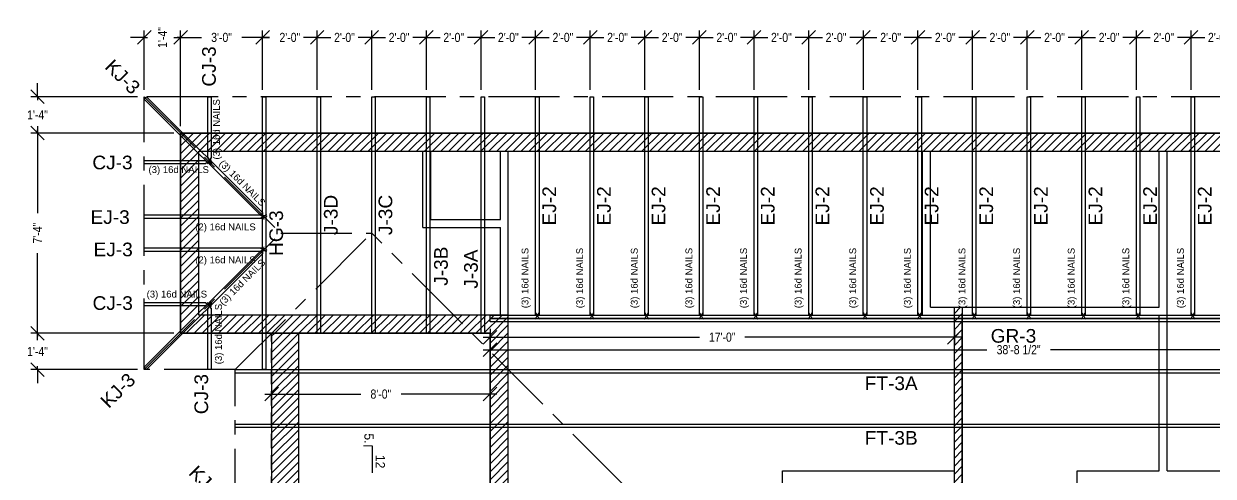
# Model space of a CAD drawing. Header units: inches. Extents: x -1174 to 3208, y -125 to 2788.
# Drawn here: x 583 to 1105, y 1185 to 1384 of the extents above; entities that cross this region are included whole.
import ezdxf
from ezdxf.enums import TextEntityAlignment as Align

# ---------------------------------------------------------------- set-up
doc = ezdxf.new("R2010")
doc.units = ezdxf.units.IN
doc.header["$LTSCALE"] = 25
doc.header["$MEASUREMENT"] = 0
doc.header["$PDMODE"] = 34
doc.header["$PDSIZE"] = 0.08
doc.linetypes.add('CENTER', pattern=[2, 1.25, -0.25, 0.25, -0.25])
doc.linetypes.add('HIDDEN', pattern=[0.375, 0.25, -0.125])
for name, color, linetype in [('1WEXTERIOR', 150, 'Continuous'), ('1WFIXTURES', 3, 'Continuous'), ('1WINTERIOR', 4, 'Continuous'), ('R_connectors', 150, 'Continuous'), ('R_connectors_text', 150, 'Continuous'), ('RDIM', 2, 'Continuous'), ('RMARK', 80, 'Continuous'), ('ROOF', 7, 'CENTER'), ('RTRUSS', 30, 'Continuous')]:
    doc.layers.add(name, color=color, linetype=linetype)
doc.styles.add('Dim', font='ARIALN.TTF')
doc.styles.add('Plane', font='arial.ttf')
doc.dimstyles.new('Clearspan', dxfattribs={"dimscale": 48, "dimtxt": 0.083333, "dimasz": 0.125, "dimexe": 0.0625, "dimexo": 0.0625, "dimgap": 0.09375, "dimtad": 0, "dimtoh": 1, "dimdec": 4, "dimzin": 3, "dimdsep": 46, "dimlunit": 4, "dimtxsty": 'Dim', "dimblk": 'OBLIQUE', "dimcen": 0.09375, "dimdle": 0.0625, "dimazin": 0, "dimtfac": 1, "dimtdec": 4, "dimtix": 1, "dimtmove": 2, "dimatfit": 3, "dimfxl": 1, "dimfrac": 2, "dimtolj": 1, "dimtzin": 3, "dimarcsym": 0})

# ---------------------------------------------------------------- blocks, each defined once
blk = doc.blocks.new('PitchIndicator')
at = {"color": 0, "const_width": 0.5}
for points in [[(0, 0), (0, 4)], [(0, 4), (12, 4)]]:
    blk.add_lwpolyline(points, dxfattribs=at)
at = {"color": 0}
blk.add_text('12', height=4, dxfattribs=at).set_placement((4, 5.5))
blk.add_attdef('PITCH', text='', height=4, dxfattribs=at).set_placement((-1, 0.5), align=Align.RIGHT)
blk = doc.blocks.new('hanger16dNAILS')
at = {"color": 0, "const_width": 0.5}
for points in [[(1.12, -0.75), (-1.91, 1)], [(1.12, 0.75), (-1.91, -1)]]:
    blk.add_lwpolyline(points, dxfattribs=at)
blk = doc.blocks.new('_OBLIQUE')
at = {"color": 0, "linetype": 'ByBlock'}
blk.add_line((-0.5, -0.5), (0.5, 0.5), dxfattribs=at)
blk = doc.blocks.new('*D186')
at = {"layer": 'Defpoints', "color": 0, "transparency": 16777216}
for p in [(787.68, 1253.1), (1252.18, 1253.1), (1252.18, 1240.84)]:
    blk.add_point(p, dxfattribs=at)
at = {"layer": 'RDIM', "color": 0, "lineweight": -2, "transparency": 16777216}
for p, q in [((787.68, 1250.1), (787.68, 1237.84)), ((1252.18, 1250.1), (1252.18, 1237.84)), ((784.68, 1240.84), (1005.96, 1240.84)), ((1255.18, 1240.84), (1033.89, 1240.84))]:
    blk.add_line(p, q, dxfattribs=at)
at = {"layer": 'RDIM', "color": 0, "lineweight": -2, "transparency": 16777216, "xscale": 6, "yscale": 6, "zscale": 6, "rotation": 180}
blk.add_blockref('_OBLIQUE', (787.68, 1240.84), dxfattribs=at)
at = {"layer": 'RDIM', "color": 0, "lineweight": -2, "transparency": 16777216, "xscale": 6, "yscale": 6, "zscale": 6}
blk.add_blockref('_OBLIQUE', (1252.18, 1240.84), dxfattribs=at)
at = {"layer": 'RDIM', "color": 0, "transparency": 16777216, "insert": (1019.93, 1240.84), "char_height": 4, "attachment_point": 5, "style": 'Dim'}
blk.add_mtext('\\A1;38\'-8 1/2"', dxfattribs=at)
blk = doc.blocks.new('*D187')
at = {"layer": 'Defpoints', "color": 0, "transparency": 16777216}
for p in [(787.68, 1253.1), (991.68, 1253.1), (991.68, 1246.36)]:
    blk.add_point(p, dxfattribs=at)
at = {"layer": 'RDIM', "color": 0, "lineweight": -2, "transparency": 16777216}
for p, q in [((787.68, 1250.1), (787.68, 1243.36)), ((991.68, 1250.1), (991.68, 1243.36)), ((784.68, 1246.36), (879.69, 1246.36)), ((994.68, 1246.36), (899.66, 1246.36))]:
    blk.add_line(p, q, dxfattribs=at)
at = {"layer": 'RDIM', "color": 0, "lineweight": -2, "transparency": 16777216, "xscale": 6, "yscale": 6, "zscale": 6, "rotation": 180}
blk.add_blockref('_OBLIQUE', (787.68, 1246.36), dxfattribs=at)
at = {"layer": 'RDIM', "color": 0, "lineweight": -2, "transparency": 16777216, "xscale": 6, "yscale": 6, "zscale": 6}
blk.add_blockref('_OBLIQUE', (991.68, 1246.36), dxfattribs=at)
at = {"layer": 'RDIM', "color": 0, "transparency": 16777216, "insert": (889.68, 1246.36), "char_height": 4, "attachment_point": 5, "style": 'Dim'}
blk.add_mtext('\\A1;17\'-0"', dxfattribs=at)
blk = doc.blocks.new('*D188')
at = {"layer": 'Defpoints', "color": 0, "transparency": 16777216}
for p in [(651.68, 1336.1, 120.25), (588.79, 1248.1), (651.68, 1248.1)]:
    blk.add_point(p, dxfattribs=at)
at = {"layer": 'RDIM', "color": 0, "lineweight": -2, "transparency": 16777216}
for p, q in [((588.79, 1339.1), (588.79, 1300.95)), ((648.68, 1336.1), (585.79, 1336.1)), ((588.79, 1245.1), (588.79, 1283.25)), ((648.68, 1248.1), (585.79, 1248.1))]:
    blk.add_line(p, q, dxfattribs=at)
at = {"layer": 'RDIM', "color": 0, "lineweight": -2, "transparency": 16777216, "xscale": 6, "yscale": 6, "zscale": 6}
for p, rotation in [((588.79, 1336.1), 90), ((588.79, 1248.1), 270)]:
    blk.add_blockref('_OBLIQUE', p, dxfattribs=dict(at, rotation=rotation))
at = {"layer": 'RDIM', "color": 0, "transparency": 16777216, "insert": (588.79, 1292.1), "char_height": 4, "attachment_point": 5, "rotation": 90, "style": 'Dim'}
blk.add_mtext('\\A1;7\'-4"', dxfattribs=at)
blk = doc.blocks.new('*D189')
at = {"layer": 'Defpoints', "color": 0, "transparency": 16777216}
for p in [(651.68, 1248.1), (588.79, 1232.1), (635.68, 1232.1)]:
    blk.add_point(p, dxfattribs=at)
at = {"layer": 'RDIM', "color": 0, "lineweight": -2, "transparency": 16777216}
for p, q in [((588.79, 1248.1), (588.79, 1254.1)), ((648.68, 1248.1), (585.79, 1248.1)), ((588.79, 1248.1), (588.79, 1246.61)), ((588.79, 1232.1), (588.79, 1233.59)), ((632.68, 1232.1), (585.79, 1232.1)), ((588.79, 1232.1), (588.79, 1226.1))]:
    blk.add_line(p, q, dxfattribs=at)
at = {"layer": 'RDIM', "color": 0, "lineweight": -2, "transparency": 16777216, "xscale": 6, "yscale": 6, "zscale": 6}
for p, rotation in [((588.79, 1248.1), 270), ((588.79, 1232.1), 90)]:
    blk.add_blockref('_OBLIQUE', p, dxfattribs=dict(at, rotation=rotation))
at = {"layer": 'RDIM', "color": 0, "transparency": 16777216, "insert": (588.79, 1240.1), "char_height": 4, "attachment_point": 5, "rotation": 0.001, "style": 'Dim'}
blk.add_mtext('\\A1;1\'-4"', dxfattribs=at)
blk = doc.blocks.new('*D190')
at = {"layer": 'Defpoints', "color": 0, "transparency": 16777216}
for p in [(588.79, 1352.1), (635.68, 1352.1), (651.68, 1336.1)]:
    blk.add_point(p, dxfattribs=at)
at = {"layer": 'RDIM', "color": 0, "lineweight": -2, "transparency": 16777216}
for p, q in [((588.79, 1352.1), (588.79, 1358.1)), ((632.68, 1352.1), (585.79, 1352.1)), ((588.79, 1352.1), (588.79, 1350.61)), ((648.68, 1336.1), (585.79, 1336.1)), ((588.79, 1336.1), (588.79, 1337.59)), ((588.79, 1336.1), (588.79, 1330.1))]:
    blk.add_line(p, q, dxfattribs=at)
at = {"layer": 'RDIM', "color": 0, "lineweight": -2, "transparency": 16777216, "xscale": 6, "yscale": 6, "zscale": 6}
for p, rotation in [((588.79, 1352.1), 270), ((588.79, 1336.1), 90)]:
    blk.add_blockref('_OBLIQUE', p, dxfattribs=dict(at, rotation=rotation))
at = {"layer": 'RDIM', "color": 0, "transparency": 16777216, "insert": (588.79, 1344.1), "char_height": 4, "attachment_point": 5, "rotation": 0.001, "style": 'Dim'}
blk.add_mtext('\\A1;1\'-4"', dxfattribs=at)
blk = doc.blocks.new('*D191')
at = {"layer": 'Defpoints', "color": 0, "transparency": 16777216}
for p in [(651.68, 1378.14), (635.68, 1352.1), (651.68, 1336.1)]:
    blk.add_point(p, dxfattribs=at)
at = {"layer": 'RDIM', "color": 0, "lineweight": -2, "transparency": 16777216}
for p, q in [((635.68, 1355.1), (635.68, 1381.14)), ((651.68, 1339.1), (651.68, 1381.14)), ((635.68, 1378.14), (629.68, 1378.14)), ((635.68, 1378.14), (637.17, 1378.14)), ((651.68, 1378.14), (650.18, 1378.14)), ((651.68, 1378.14), (657.68, 1378.14))]:
    blk.add_line(p, q, dxfattribs=at)
at = {"layer": 'RDIM', "color": 0, "lineweight": -2, "transparency": 16777216, "xscale": 6, "yscale": 6, "zscale": 6}
blk.add_blockref('_OBLIQUE', (635.68, 1378.14), dxfattribs=at)
at = {"layer": 'RDIM', "color": 0, "lineweight": -2, "transparency": 16777216, "xscale": 6, "yscale": 6, "zscale": 6, "rotation": 180}
blk.add_blockref('_OBLIQUE', (651.68, 1378.14), dxfattribs=at)
at = {"layer": 'RDIM', "color": 0, "transparency": 16777216, "insert": (643.68, 1378.14), "char_height": 4, "attachment_point": 5, "rotation": 90, "style": 'Dim'}
blk.add_mtext('\\A1;1\'-4"', dxfattribs=at)
blk = doc.blocks.new('*D192')
at = {"layer": 'Defpoints', "color": 0, "transparency": 16777216}
for p in [(687.68, 1378.14), (687.68, 1352.1), (651.68, 1336.1)]:
    blk.add_point(p, dxfattribs=at)
at = {"layer": 'RDIM', "color": 0, "lineweight": -2, "transparency": 16777216}
for p, q in [((651.68, 1339.1), (651.68, 1381.14)), ((687.68, 1355.1), (687.68, 1381.14)), ((648.68, 1378.14), (660.81, 1378.14)), ((690.68, 1378.14), (678.54, 1378.14))]:
    blk.add_line(p, q, dxfattribs=at)
at = {"layer": 'RDIM', "color": 0, "lineweight": -2, "transparency": 16777216, "xscale": 6, "yscale": 6, "zscale": 6, "rotation": 180}
blk.add_blockref('_OBLIQUE', (651.68, 1378.14), dxfattribs=at)
at = {"layer": 'RDIM', "color": 0, "lineweight": -2, "transparency": 16777216, "xscale": 6, "yscale": 6, "zscale": 6}
blk.add_blockref('_OBLIQUE', (687.68, 1378.14), dxfattribs=at)
at = {"layer": 'RDIM', "color": 0, "transparency": 16777216, "insert": (669.68, 1378.14), "char_height": 4, "attachment_point": 5, "style": 'Dim'}
blk.add_mtext('\\A1;3\'-0"', dxfattribs=at)
blk = doc.blocks.new('*D193')
at = {"layer": 'Defpoints', "color": 0, "transparency": 16777216}
for p in [(711.68, 1378.14), (687.68, 1352.1), (711.68, 1352.1)]:
    blk.add_point(p, dxfattribs=at)
at = {"layer": 'RDIM', "color": 0, "lineweight": -2, "transparency": 16777216}
for p, q in [((687.68, 1355.1), (687.68, 1381.14)), ((711.68, 1355.1), (711.68, 1381.14)), ((687.68, 1378.14), (681.68, 1378.14)), ((687.68, 1378.14), (690.78, 1378.14)), ((711.68, 1378.14), (708.57, 1378.14)), ((711.68, 1378.14), (717.68, 1378.14))]:
    blk.add_line(p, q, dxfattribs=at)
at = {"layer": 'RDIM', "color": 0, "lineweight": -2, "transparency": 16777216, "xscale": 6, "yscale": 6, "zscale": 6}
blk.add_blockref('_OBLIQUE', (687.68, 1378.14), dxfattribs=at)
at = {"layer": 'RDIM', "color": 0, "lineweight": -2, "transparency": 16777216, "xscale": 6, "yscale": 6, "zscale": 6, "rotation": 180}
blk.add_blockref('_OBLIQUE', (711.68, 1378.14), dxfattribs=at)
at = {"layer": 'RDIM', "color": 0, "transparency": 16777216, "insert": (699.68, 1378.14), "char_height": 4, "attachment_point": 5, "style": 'Dim'}
blk.add_mtext('\\A1;2\'-0"', dxfattribs=at)
blk = doc.blocks.new('*D194')
at = {"layer": 'Defpoints', "color": 0, "transparency": 16777216}
for p in [(735.68, 1378.14), (711.68, 1352.1), (735.68, 1352.1)]:
    blk.add_point(p, dxfattribs=at)
at = {"layer": 'RDIM', "color": 0, "lineweight": -2, "transparency": 16777216}
for p, q in [((711.68, 1355.1), (711.68, 1381.14)), ((735.68, 1355.1), (735.68, 1381.14)), ((711.68, 1378.14), (705.68, 1378.14)), ((711.68, 1378.14), (714.78, 1378.14)), ((735.68, 1378.14), (732.57, 1378.14)), ((735.68, 1378.14), (741.68, 1378.14))]:
    blk.add_line(p, q, dxfattribs=at)
at = {"layer": 'RDIM', "color": 0, "lineweight": -2, "transparency": 16777216, "xscale": 6, "yscale": 6, "zscale": 6}
blk.add_blockref('_OBLIQUE', (711.68, 1378.14), dxfattribs=at)
at = {"layer": 'RDIM', "color": 0, "lineweight": -2, "transparency": 16777216, "xscale": 6, "yscale": 6, "zscale": 6, "rotation": 180}
blk.add_blockref('_OBLIQUE', (735.68, 1378.14), dxfattribs=at)
at = {"layer": 'RDIM', "color": 0, "transparency": 16777216, "insert": (723.68, 1378.14), "char_height": 4, "attachment_point": 5, "style": 'Dim'}
blk.add_mtext('\\A1;2\'-0"', dxfattribs=at)
blk = doc.blocks.new('*D195')
at = {"layer": 'Defpoints', "color": 0, "transparency": 16777216}
for p in [(759.68, 1378.14), (735.68, 1352.1), (759.68, 1352.1)]:
    blk.add_point(p, dxfattribs=at)
at = {"layer": 'RDIM', "color": 0, "lineweight": -2, "transparency": 16777216}
for p, q in [((735.68, 1355.1), (735.68, 1381.14)), ((759.68, 1355.1), (759.68, 1381.14)), ((735.68, 1378.14), (729.68, 1378.14)), ((735.68, 1378.14), (738.78, 1378.14)), ((759.68, 1378.14), (756.57, 1378.14)), ((759.68, 1378.14), (765.68, 1378.14))]:
    blk.add_line(p, q, dxfattribs=at)
at = {"layer": 'RDIM', "color": 0, "lineweight": -2, "transparency": 16777216, "xscale": 6, "yscale": 6, "zscale": 6}
blk.add_blockref('_OBLIQUE', (735.68, 1378.14), dxfattribs=at)
at = {"layer": 'RDIM', "color": 0, "lineweight": -2, "transparency": 16777216, "xscale": 6, "yscale": 6, "zscale": 6, "rotation": 180}
blk.add_blockref('_OBLIQUE', (759.68, 1378.14), dxfattribs=at)
at = {"layer": 'RDIM', "color": 0, "transparency": 16777216, "insert": (747.68, 1378.14), "char_height": 4, "attachment_point": 5, "style": 'Dim'}
blk.add_mtext('\\A1;2\'-0"', dxfattribs=at)
blk = doc.blocks.new('*D196')
at = {"layer": 'Defpoints', "color": 0, "transparency": 16777216}
for p in [(783.68, 1378.14), (759.68, 1352.1), (783.68, 1352.1)]:
    blk.add_point(p, dxfattribs=at)
at = {"layer": 'RDIM', "color": 0, "lineweight": -2, "transparency": 16777216}
for p, q in [((759.68, 1355.1), (759.68, 1381.14)), ((783.68, 1355.1), (783.68, 1381.14)), ((759.68, 1378.14), (753.68, 1378.14)), ((759.68, 1378.14), (762.78, 1378.14)), ((783.68, 1378.14), (780.57, 1378.14)), ((783.68, 1378.14), (789.68, 1378.14))]:
    blk.add_line(p, q, dxfattribs=at)
at = {"layer": 'RDIM', "color": 0, "lineweight": -2, "transparency": 16777216, "xscale": 6, "yscale": 6, "zscale": 6}
blk.add_blockref('_OBLIQUE', (759.68, 1378.14), dxfattribs=at)
at = {"layer": 'RDIM', "color": 0, "lineweight": -2, "transparency": 16777216, "xscale": 6, "yscale": 6, "zscale": 6, "rotation": 180}
blk.add_blockref('_OBLIQUE', (783.68, 1378.14), dxfattribs=at)
at = {"layer": 'RDIM', "color": 0, "transparency": 16777216, "insert": (771.68, 1378.14), "char_height": 4, "attachment_point": 5, "style": 'Dim'}
blk.add_mtext('\\A1;2\'-0"', dxfattribs=at)
blk = doc.blocks.new('*D197')
at = {"layer": 'Defpoints', "color": 0, "transparency": 16777216}
for p in [(807.68, 1378.14), (783.68, 1352.1), (807.68, 1352.1)]:
    blk.add_point(p, dxfattribs=at)
at = {"layer": 'RDIM', "color": 0, "lineweight": -2, "transparency": 16777216}
for p, q in [((783.68, 1355.1), (783.68, 1381.14)), ((807.68, 1355.1), (807.68, 1381.14)), ((783.68, 1378.14), (777.68, 1378.14)), ((783.68, 1378.14), (786.78, 1378.14)), ((807.68, 1378.14), (804.57, 1378.14)), ((807.68, 1378.14), (813.68, 1378.14))]:
    blk.add_line(p, q, dxfattribs=at)
at = {"layer": 'RDIM', "color": 0, "lineweight": -2, "transparency": 16777216, "xscale": 6, "yscale": 6, "zscale": 6}
blk.add_blockref('_OBLIQUE', (783.68, 1378.14), dxfattribs=at)
at = {"layer": 'RDIM', "color": 0, "lineweight": -2, "transparency": 16777216, "xscale": 6, "yscale": 6, "zscale": 6, "rotation": 180}
blk.add_blockref('_OBLIQUE', (807.68, 1378.14), dxfattribs=at)
at = {"layer": 'RDIM', "color": 0, "transparency": 16777216, "insert": (795.68, 1378.14), "char_height": 4, "attachment_point": 5, "style": 'Dim'}
blk.add_mtext('\\A1;2\'-0"', dxfattribs=at)
blk = doc.blocks.new('*D198')
at = {"layer": 'Defpoints', "color": 0, "transparency": 16777216}
for p in [(831.68, 1378.14), (807.68, 1352.1), (831.68, 1352.1)]:
    blk.add_point(p, dxfattribs=at)
at = {"layer": 'RDIM', "color": 0, "lineweight": -2, "transparency": 16777216}
for p, q in [((807.68, 1355.1), (807.68, 1381.14)), ((831.68, 1355.1), (831.68, 1381.14)), ((807.68, 1378.14), (801.68, 1378.14)), ((807.68, 1378.14), (810.78, 1378.14)), ((831.68, 1378.14), (828.57, 1378.14)), ((831.68, 1378.14), (837.68, 1378.14))]:
    blk.add_line(p, q, dxfattribs=at)
at = {"layer": 'RDIM', "color": 0, "lineweight": -2, "transparency": 16777216, "xscale": 6, "yscale": 6, "zscale": 6}
blk.add_blockref('_OBLIQUE', (807.68, 1378.14), dxfattribs=at)
at = {"layer": 'RDIM', "color": 0, "lineweight": -2, "transparency": 16777216, "xscale": 6, "yscale": 6, "zscale": 6, "rotation": 180}
blk.add_blockref('_OBLIQUE', (831.68, 1378.14), dxfattribs=at)
at = {"layer": 'RDIM', "color": 0, "transparency": 16777216, "insert": (819.68, 1378.14), "char_height": 4, "attachment_point": 5, "style": 'Dim'}
blk.add_mtext('\\A1;2\'-0"', dxfattribs=at)
blk = doc.blocks.new('*D199')
at = {"layer": 'Defpoints', "color": 0, "transparency": 16777216}
for p in [(855.68, 1378.14), (831.68, 1352.1), (855.68, 1352.1)]:
    blk.add_point(p, dxfattribs=at)
at = {"layer": 'RDIM', "color": 0, "lineweight": -2, "transparency": 16777216}
for p, q in [((831.68, 1355.1), (831.68, 1381.14)), ((855.68, 1355.1), (855.68, 1381.14)), ((831.68, 1378.14), (825.68, 1378.14)), ((831.68, 1378.14), (834.78, 1378.14)), ((855.68, 1378.14), (852.57, 1378.14)), ((855.68, 1378.14), (861.68, 1378.14))]:
    blk.add_line(p, q, dxfattribs=at)
at = {"layer": 'RDIM', "color": 0, "lineweight": -2, "transparency": 16777216, "xscale": 6, "yscale": 6, "zscale": 6}
blk.add_blockref('_OBLIQUE', (831.68, 1378.14), dxfattribs=at)
at = {"layer": 'RDIM', "color": 0, "lineweight": -2, "transparency": 16777216, "xscale": 6, "yscale": 6, "zscale": 6, "rotation": 180}
blk.add_blockref('_OBLIQUE', (855.68, 1378.14), dxfattribs=at)
at = {"layer": 'RDIM', "color": 0, "transparency": 16777216, "insert": (843.68, 1378.14), "char_height": 4, "attachment_point": 5, "style": 'Dim'}
blk.add_mtext('\\A1;2\'-0"', dxfattribs=at)
blk = doc.blocks.new('*D200')
at = {"layer": 'Defpoints', "color": 0, "transparency": 16777216}
for p in [(879.68, 1378.14), (855.68, 1352.1), (879.68, 1352.1)]:
    blk.add_point(p, dxfattribs=at)
at = {"layer": 'RDIM', "color": 0, "lineweight": -2, "transparency": 16777216}
for p, q in [((855.68, 1355.1), (855.68, 1381.14)), ((879.68, 1355.1), (879.68, 1381.14)), ((855.68, 1378.14), (849.68, 1378.14)), ((855.68, 1378.14), (858.78, 1378.14)), ((879.68, 1378.14), (876.57, 1378.14)), ((879.68, 1378.14), (885.68, 1378.14))]:
    blk.add_line(p, q, dxfattribs=at)
at = {"layer": 'RDIM', "color": 0, "lineweight": -2, "transparency": 16777216, "xscale": 6, "yscale": 6, "zscale": 6}
blk.add_blockref('_OBLIQUE', (855.68, 1378.14), dxfattribs=at)
at = {"layer": 'RDIM', "color": 0, "lineweight": -2, "transparency": 16777216, "xscale": 6, "yscale": 6, "zscale": 6, "rotation": 180}
blk.add_blockref('_OBLIQUE', (879.68, 1378.14), dxfattribs=at)
at = {"layer": 'RDIM', "color": 0, "transparency": 16777216, "insert": (867.68, 1378.14), "char_height": 4, "attachment_point": 5, "style": 'Dim'}
blk.add_mtext('\\A1;2\'-0"', dxfattribs=at)
blk = doc.blocks.new('*D201')
at = {"layer": 'Defpoints', "color": 0, "transparency": 16777216}
for p in [(903.68, 1378.14), (879.68, 1352.1), (903.68, 1352.1)]:
    blk.add_point(p, dxfattribs=at)
at = {"layer": 'RDIM', "color": 0, "lineweight": -2, "transparency": 16777216}
for p, q in [((879.68, 1355.1), (879.68, 1381.14)), ((903.68, 1355.1), (903.68, 1381.14)), ((879.68, 1378.14), (873.68, 1378.14)), ((879.68, 1378.14), (882.78, 1378.14)), ((903.68, 1378.14), (900.57, 1378.14)), ((903.68, 1378.14), (909.68, 1378.14))]:
    blk.add_line(p, q, dxfattribs=at)
at = {"layer": 'RDIM', "color": 0, "lineweight": -2, "transparency": 16777216, "xscale": 6, "yscale": 6, "zscale": 6}
blk.add_blockref('_OBLIQUE', (879.68, 1378.14), dxfattribs=at)
at = {"layer": 'RDIM', "color": 0, "lineweight": -2, "transparency": 16777216, "xscale": 6, "yscale": 6, "zscale": 6, "rotation": 180}
blk.add_blockref('_OBLIQUE', (903.68, 1378.14), dxfattribs=at)
at = {"layer": 'RDIM', "color": 0, "transparency": 16777216, "insert": (891.68, 1378.14), "char_height": 4, "attachment_point": 5, "style": 'Dim'}
blk.add_mtext('\\A1;2\'-0"', dxfattribs=at)
blk = doc.blocks.new('*D202')
at = {"layer": 'Defpoints', "color": 0, "transparency": 16777216}
for p in [(927.68, 1378.14), (903.68, 1352.1), (927.68, 1352.1)]:
    blk.add_point(p, dxfattribs=at)
at = {"layer": 'RDIM', "color": 0, "lineweight": -2, "transparency": 16777216}
for p, q in [((903.68, 1355.1), (903.68, 1381.14)), ((927.68, 1355.1), (927.68, 1381.14)), ((903.68, 1378.14), (897.68, 1378.14)), ((903.68, 1378.14), (906.78, 1378.14)), ((927.68, 1378.14), (924.57, 1378.14)), ((927.68, 1378.14), (933.68, 1378.14))]:
    blk.add_line(p, q, dxfattribs=at)
at = {"layer": 'RDIM', "color": 0, "lineweight": -2, "transparency": 16777216, "xscale": 6, "yscale": 6, "zscale": 6}
blk.add_blockref('_OBLIQUE', (903.68, 1378.14), dxfattribs=at)
at = {"layer": 'RDIM', "color": 0, "lineweight": -2, "transparency": 16777216, "xscale": 6, "yscale": 6, "zscale": 6, "rotation": 180}
blk.add_blockref('_OBLIQUE', (927.68, 1378.14), dxfattribs=at)
at = {"layer": 'RDIM', "color": 0, "transparency": 16777216, "insert": (915.68, 1378.14), "char_height": 4, "attachment_point": 5, "style": 'Dim'}
blk.add_mtext('\\A1;2\'-0"', dxfattribs=at)
blk = doc.blocks.new('*D203')
at = {"layer": 'Defpoints', "color": 0, "transparency": 16777216}
for p in [(951.68, 1378.14), (927.68, 1352.1), (951.68, 1352.1)]:
    blk.add_point(p, dxfattribs=at)
at = {"layer": 'RDIM', "color": 0, "lineweight": -2, "transparency": 16777216}
for p, q in [((927.68, 1355.1), (927.68, 1381.14)), ((951.68, 1355.1), (951.68, 1381.14)), ((927.68, 1378.14), (921.68, 1378.14)), ((927.68, 1378.14), (930.78, 1378.14)), ((951.68, 1378.14), (948.57, 1378.14)), ((951.68, 1378.14), (957.68, 1378.14))]:
    blk.add_line(p, q, dxfattribs=at)
at = {"layer": 'RDIM', "color": 0, "lineweight": -2, "transparency": 16777216, "xscale": 6, "yscale": 6, "zscale": 6}
blk.add_blockref('_OBLIQUE', (927.68, 1378.14), dxfattribs=at)
at = {"layer": 'RDIM', "color": 0, "lineweight": -2, "transparency": 16777216, "xscale": 6, "yscale": 6, "zscale": 6, "rotation": 180}
blk.add_blockref('_OBLIQUE', (951.68, 1378.14), dxfattribs=at)
at = {"layer": 'RDIM', "color": 0, "transparency": 16777216, "insert": (939.68, 1378.14), "char_height": 4, "attachment_point": 5, "style": 'Dim'}
blk.add_mtext('\\A1;2\'-0"', dxfattribs=at)
blk = doc.blocks.new('*D204')
at = {"layer": 'Defpoints', "color": 0, "transparency": 16777216}
for p in [(975.68, 1378.14), (951.68, 1352.1), (975.68, 1352.1)]:
    blk.add_point(p, dxfattribs=at)
at = {"layer": 'RDIM', "color": 0, "lineweight": -2, "transparency": 16777216}
for p, q in [((951.68, 1355.1), (951.68, 1381.14)), ((975.68, 1355.1), (975.68, 1381.14)), ((951.68, 1378.14), (945.68, 1378.14)), ((951.68, 1378.14), (954.78, 1378.14)), ((975.68, 1378.14), (972.57, 1378.14)), ((975.68, 1378.14), (981.68, 1378.14))]:
    blk.add_line(p, q, dxfattribs=at)
at = {"layer": 'RDIM', "color": 0, "lineweight": -2, "transparency": 16777216, "xscale": 6, "yscale": 6, "zscale": 6}
blk.add_blockref('_OBLIQUE', (951.68, 1378.14), dxfattribs=at)
at = {"layer": 'RDIM', "color": 0, "lineweight": -2, "transparency": 16777216, "xscale": 6, "yscale": 6, "zscale": 6, "rotation": 180}
blk.add_blockref('_OBLIQUE', (975.68, 1378.14), dxfattribs=at)
at = {"layer": 'RDIM', "color": 0, "transparency": 16777216, "insert": (963.68, 1378.14), "char_height": 4, "attachment_point": 5, "style": 'Dim'}
blk.add_mtext('\\A1;2\'-0"', dxfattribs=at)
blk = doc.blocks.new('*D205')
at = {"layer": 'Defpoints', "color": 0, "transparency": 16777216}
for p in [(999.68, 1378.14), (975.68, 1352.1), (999.68, 1352.1)]:
    blk.add_point(p, dxfattribs=at)
at = {"layer": 'RDIM', "color": 0, "lineweight": -2, "transparency": 16777216}
for p, q in [((975.68, 1355.1), (975.68, 1381.14)), ((999.68, 1355.1), (999.68, 1381.14)), ((975.68, 1378.14), (969.68, 1378.14)), ((975.68, 1378.14), (978.78, 1378.14)), ((999.68, 1378.14), (996.57, 1378.14)), ((999.68, 1378.14), (1005.68, 1378.14))]:
    blk.add_line(p, q, dxfattribs=at)
at = {"layer": 'RDIM', "color": 0, "lineweight": -2, "transparency": 16777216, "xscale": 6, "yscale": 6, "zscale": 6}
blk.add_blockref('_OBLIQUE', (975.68, 1378.14), dxfattribs=at)
at = {"layer": 'RDIM', "color": 0, "lineweight": -2, "transparency": 16777216, "xscale": 6, "yscale": 6, "zscale": 6, "rotation": 180}
blk.add_blockref('_OBLIQUE', (999.68, 1378.14), dxfattribs=at)
at = {"layer": 'RDIM', "color": 0, "transparency": 16777216, "insert": (987.68, 1378.14), "char_height": 4, "attachment_point": 5, "style": 'Dim'}
blk.add_mtext('\\A1;2\'-0"', dxfattribs=at)
blk = doc.blocks.new('*D206')
at = {"layer": 'Defpoints', "color": 0, "transparency": 16777216}
for p in [(1023.68, 1378.14), (999.68, 1352.1), (1023.68, 1352.1)]:
    blk.add_point(p, dxfattribs=at)
at = {"layer": 'RDIM', "color": 0, "lineweight": -2, "transparency": 16777216}
for p, q in [((999.68, 1355.1), (999.68, 1381.14)), ((1023.68, 1355.1), (1023.68, 1381.14)), ((999.68, 1378.14), (993.68, 1378.14)), ((999.68, 1378.14), (1002.78, 1378.14)), ((1023.68, 1378.14), (1020.57, 1378.14)), ((1023.68, 1378.14), (1029.68, 1378.14))]:
    blk.add_line(p, q, dxfattribs=at)
at = {"layer": 'RDIM', "color": 0, "lineweight": -2, "transparency": 16777216, "xscale": 6, "yscale": 6, "zscale": 6}
blk.add_blockref('_OBLIQUE', (999.68, 1378.14), dxfattribs=at)
at = {"layer": 'RDIM', "color": 0, "lineweight": -2, "transparency": 16777216, "xscale": 6, "yscale": 6, "zscale": 6, "rotation": 180}
blk.add_blockref('_OBLIQUE', (1023.68, 1378.14), dxfattribs=at)
at = {"layer": 'RDIM', "color": 0, "transparency": 16777216, "insert": (1011.68, 1378.14), "char_height": 4, "attachment_point": 5, "style": 'Dim'}
blk.add_mtext('\\A1;2\'-0"', dxfattribs=at)
blk = doc.blocks.new('*D207')
at = {"layer": 'Defpoints', "color": 0, "transparency": 16777216}
for p in [(1047.68, 1378.14), (1023.68, 1352.1), (1047.68, 1352.1)]:
    blk.add_point(p, dxfattribs=at)
at = {"layer": 'RDIM', "color": 0, "lineweight": -2, "transparency": 16777216}
for p, q in [((1023.68, 1355.1), (1023.68, 1381.14)), ((1047.68, 1355.1), (1047.68, 1381.14)), ((1023.68, 1378.14), (1017.68, 1378.14)), ((1023.68, 1378.14), (1026.78, 1378.14)), ((1047.68, 1378.14), (1044.57, 1378.14)), ((1047.68, 1378.14), (1053.68, 1378.14))]:
    blk.add_line(p, q, dxfattribs=at)
at = {"layer": 'RDIM', "color": 0, "lineweight": -2, "transparency": 16777216, "xscale": 6, "yscale": 6, "zscale": 6}
blk.add_blockref('_OBLIQUE', (1023.68, 1378.14), dxfattribs=at)
at = {"layer": 'RDIM', "color": 0, "lineweight": -2, "transparency": 16777216, "xscale": 6, "yscale": 6, "zscale": 6, "rotation": 180}
blk.add_blockref('_OBLIQUE', (1047.68, 1378.14), dxfattribs=at)
at = {"layer": 'RDIM', "color": 0, "transparency": 16777216, "insert": (1035.68, 1378.14), "char_height": 4, "attachment_point": 5, "style": 'Dim'}
blk.add_mtext('\\A1;2\'-0"', dxfattribs=at)
blk = doc.blocks.new('*D208')
at = {"layer": 'Defpoints', "color": 0, "transparency": 16777216}
for p in [(1071.68, 1378.14), (1047.68, 1352.1), (1071.68, 1352.1)]:
    blk.add_point(p, dxfattribs=at)
at = {"layer": 'RDIM', "color": 0, "lineweight": -2, "transparency": 16777216}
for p, q in [((1047.68, 1355.1), (1047.68, 1381.14)), ((1071.68, 1355.1), (1071.68, 1381.14)), ((1047.68, 1378.14), (1041.68, 1378.14)), ((1047.68, 1378.14), (1050.78, 1378.14)), ((1071.68, 1378.14), (1068.57, 1378.14)), ((1071.68, 1378.14), (1077.68, 1378.14))]:
    blk.add_line(p, q, dxfattribs=at)
at = {"layer": 'RDIM', "color": 0, "lineweight": -2, "transparency": 16777216, "xscale": 6, "yscale": 6, "zscale": 6}
blk.add_blockref('_OBLIQUE', (1047.68, 1378.14), dxfattribs=at)
at = {"layer": 'RDIM', "color": 0, "lineweight": -2, "transparency": 16777216, "xscale": 6, "yscale": 6, "zscale": 6, "rotation": 180}
blk.add_blockref('_OBLIQUE', (1071.68, 1378.14), dxfattribs=at)
at = {"layer": 'RDIM', "color": 0, "transparency": 16777216, "insert": (1059.68, 1378.14), "char_height": 4, "attachment_point": 5, "style": 'Dim'}
blk.add_mtext('\\A1;2\'-0"', dxfattribs=at)
blk = doc.blocks.new('*D209')
at = {"layer": 'Defpoints', "color": 0, "transparency": 16777216}
for p in [(1095.68, 1378.14), (1071.68, 1352.1), (1095.68, 1352.1)]:
    blk.add_point(p, dxfattribs=at)
at = {"layer": 'RDIM', "color": 0, "lineweight": -2, "transparency": 16777216}
for p, q in [((1071.68, 1355.1), (1071.68, 1381.14)), ((1095.68, 1355.1), (1095.68, 1381.14)), ((1071.68, 1378.14), (1065.68, 1378.14)), ((1071.68, 1378.14), (1074.78, 1378.14)), ((1095.68, 1378.14), (1092.57, 1378.14)), ((1095.68, 1378.14), (1101.68, 1378.14))]:
    blk.add_line(p, q, dxfattribs=at)
at = {"layer": 'RDIM', "color": 0, "lineweight": -2, "transparency": 16777216, "xscale": 6, "yscale": 6, "zscale": 6}
blk.add_blockref('_OBLIQUE', (1071.68, 1378.14), dxfattribs=at)
at = {"layer": 'RDIM', "color": 0, "lineweight": -2, "transparency": 16777216, "xscale": 6, "yscale": 6, "zscale": 6, "rotation": 180}
blk.add_blockref('_OBLIQUE', (1095.68, 1378.14), dxfattribs=at)
at = {"layer": 'RDIM', "color": 0, "transparency": 16777216, "insert": (1083.68, 1378.14), "char_height": 4, "attachment_point": 5, "style": 'Dim'}
blk.add_mtext('\\A1;2\'-0"', dxfattribs=at)
blk = doc.blocks.new('*D210')
at = {"layer": 'Defpoints', "color": 0, "transparency": 16777216}
for p in [(1119.68, 1378.14), (1095.68, 1352.1), (1119.68, 1352.1)]:
    blk.add_point(p, dxfattribs=at)
at = {"layer": 'RDIM', "color": 0, "lineweight": -2, "transparency": 16777216}
for p, q in [((1095.68, 1355.1), (1095.68, 1381.14)), ((1119.68, 1355.1), (1119.68, 1381.14)), ((1095.68, 1378.14), (1089.68, 1378.14)), ((1095.68, 1378.14), (1098.78, 1378.14)), ((1119.68, 1378.14), (1116.57, 1378.14)), ((1119.68, 1378.14), (1125.68, 1378.14))]:
    blk.add_line(p, q, dxfattribs=at)
at = {"layer": 'RDIM', "color": 0, "lineweight": -2, "transparency": 16777216, "xscale": 6, "yscale": 6, "zscale": 6}
blk.add_blockref('_OBLIQUE', (1095.68, 1378.14), dxfattribs=at)
at = {"layer": 'RDIM', "color": 0, "lineweight": -2, "transparency": 16777216, "xscale": 6, "yscale": 6, "zscale": 6, "rotation": 180}
blk.add_blockref('_OBLIQUE', (1119.68, 1378.14), dxfattribs=at)
at = {"layer": 'RDIM', "color": 0, "transparency": 16777216, "insert": (1107.68, 1378.14), "char_height": 4, "attachment_point": 5, "style": 'Dim'}
blk.add_mtext('\\A1;2\'-0"', dxfattribs=at)
blk = doc.blocks.new('*D245')
at = {"layer": 'Defpoints', "color": 0, "transparency": 16777216}
for p in [(691.68, 1230.6), (787.68, 1230.6), (787.68, 1221.33)]:
    blk.add_point(p, dxfattribs=at)
at = {"layer": 'RDIM', "color": 0, "lineweight": -2, "transparency": 16777216}
for p, q in [((691.68, 1227.6), (691.68, 1218.33)), ((787.68, 1227.6), (787.68, 1218.33)), ((688.68, 1221.33), (730.81, 1221.33)), ((790.68, 1221.33), (748.54, 1221.33))]:
    blk.add_line(p, q, dxfattribs=at)
at = {"layer": 'RDIM', "color": 0, "lineweight": -2, "transparency": 16777216, "xscale": 6, "yscale": 6, "zscale": 6, "rotation": 180}
blk.add_blockref('_OBLIQUE', (691.68, 1221.33), dxfattribs=at)
at = {"layer": 'RDIM', "color": 0, "lineweight": -2, "transparency": 16777216, "xscale": 6, "yscale": 6, "zscale": 6}
blk.add_blockref('_OBLIQUE', (787.68, 1221.33), dxfattribs=at)
at = {"layer": 'RDIM', "color": 0, "transparency": 16777216, "insert": (739.68, 1221.33), "char_height": 4, "attachment_point": 5, "style": 'Dim'}
blk.add_mtext('\\A1;8\'-0"', dxfattribs=at)

msp = doc.modelspace()

# ---------------------------------------------------------------- hatches: boundary and pattern name
at = {"layer": '1WFIXTURES'}
h = msp.add_hatch(dxfattribs=at)
h.set_pattern_fill('ANSI31', color=256, scale=20)
h.paths.add_polyline_path([(1527.67545, 1064.10261), (1915.67545, 1064.10261), (1915.67545, 1336.10261), (651.67545, 1336.10261), (651.67545, 1248.10261), (787.67545, 1248.10261), (787.67545, 1160.10261), (795.67545, 1160.10261), (795.67545, 1256.10261), (659.67545, 1256.10261), (659.67545, 1328.10261), (1907.67545, 1328.10261), (1907.67545, 1072.10261), (1527.67545, 1072.10261)])
h = msp.add_hatch(dxfattribs=at)
h.set_pattern_fill('ANSI31', color=256, scale=20)
h.paths.add_polyline_path([(991.67545, 1156.60261), (991.67545, 1259.60261), (995.17545, 1259.60261), (995.17545, 1156.60261)])
h = msp.add_hatch(dxfattribs=at)
h.set_pattern_fill('ANSI31', color=256, scale=20)
h.paths.add_polyline_path([(691.67545, 1160.10261), (703.63038, 1160.10261), (703.63038, 1248.10261), (691.67545, 1248.10261)])

# ---------------------------------------------------------------- linework, layer by layer
at = {"layer": '1WEXTERIOR'}
for p, q in [((651.67545, 1248.10261), (651.67545, 1336.10261)), ((651.67545, 1336.10261), (1915.67545, 1336.10261)), ((659.67545, 1256.10261), (659.67545, 1328.10261)), ((659.67545, 1328.10261), (758.17545, 1328.10261)), ((761.67545, 1328.10261), (792.17545, 1328.10261)), ((795.67545, 1328.10261), (977.67545, 1328.10261)), ((981.17545, 1328.10261), (1081.67545, 1328.10261)), ((1085.17545, 1328.10261), (1258.67545, 1328.10261)), ((792.17545, 1256.10261), (659.67545, 1256.10261)), ((795.67545, 1160.10261), (795.67545, 1256.10261)), ((787.67545, 1248.10261), (651.67545, 1248.10261)), ((787.67545, 988.10261), (787.67545, 1248.10261))]:
    msp.add_line(p, q, dxfattribs=at)
at = {"layer": '1WEXTERIOR', "linetype": 'HIDDEN'}
for p, q in [((691.67545, 1160.10261), (691.67545, 1248.10261)), ((703.67545, 1160.10261), (703.67545, 1248.10261))]:
    msp.add_line(p, q, dxfattribs=at)
at = {"layer": '1WFIXTURES'}
for points in [[(1527.67545, 1064.10261), (1915.67545, 1064.10261), (1915.67545, 1336.10261), (651.67545, 1336.10261), (651.67545, 1248.10261), (787.67545, 1248.10261), (787.67545, 1160.10261), (795.67545, 1160.10261), (795.67545, 1256.10261), (659.67545, 1256.10261), (659.67545, 1328.10261), (1907.67545, 1328.10261), (1907.67545, 1072.10261), (1527.67545, 1072.10261)], [(991.67545, 1156.60261), (991.67545, 1259.60261), (995.17545, 1259.60261), (995.17545, 1156.60261)], [(691.67545, 1160.10261), (703.63038, 1160.10261), (703.63038, 1248.10261), (691.67545, 1248.10261)]]:
    msp.add_lwpolyline(points, close=True, dxfattribs=at)
at = {"layer": '1WINTERIOR'}
for p, q in [((758.17545, 1294.60261), (758.17545, 1328.10261)), ((761.67545, 1298.10261), (761.67545, 1328.10261)), ((792.17545, 1298.10261), (792.17545, 1328.10261)), ((795.67545, 1256.10261), (795.67545, 1328.10261)), ((977.67545, 1256.10261), (977.67545, 1328.10261)), ((981.17545, 1259.60261), (981.17545, 1328.10261)), ((1081.67545, 1259.60261), (1081.67545, 1328.10261)), ((1085.17545, 1187.60261), (1085.17545, 1328.10261)), ((761.67545, 1298.10261), (792.17545, 1298.10261)), ((758.17545, 1294.60261), (792.17545, 1294.60261)), ((792.17545, 1256.10261), (792.17545, 1294.60261)), ((977.67545, 1256.10261), (991.67545, 1256.10261)), ((981.17545, 1259.60261), (1081.67545, 1259.60261)), ((991.67545, 1187.60261), (991.67545, 1256.10261)), ((995.17545, 1160.10261), (995.17545, 1256.10261)), ((995.17545, 1256.10261), (1081.67545, 1256.10261)), ((1081.67545, 1187.60261), (1081.67545, 1256.10261)), ((916.17545, 1160.10261), (916.17545, 1187.60261)), ((916.17545, 1187.60261), (991.67545, 1187.60261)), ((1045.67545, 1160.10261), (1045.67545, 1187.60261)), ((1045.67545, 1187.60261), (1081.67545, 1187.60261)), ((1085.17545, 1187.60261), (1258.67545, 1187.60261))]:
    msp.add_line(p, q, dxfattribs=at)
at = {"layer": 'ROOF'}
for p, q in [((635.67545, 1232.10261), (635.67545, 1352.10261)), ((635.67545, 1352.10261), (695.67545, 1292.10261)), ((1268.17545, 1352.10261), (635.67545, 1352.10261)), ((635.67545, 1232.10261), (695.67545, 1292.10261)), ((675.67545, 1232.10261), (735.67545, 1292.10261)), ((695.67545, 1292.10261), (735.67545, 1292.10261)), ((1093.67545, 934.10261), (735.67545, 1292.10261)), ((675.67545, 1232.10261), (635.67545, 1232.10261)), ((675.67545, 516.10261), (675.67545, 1232.10261))]:
    msp.add_line(p, q, dxfattribs=at)
at = {"layer": 'RTRUSS'}
for points in [[(636.73611, 1352.10261), (687.67545, 1301.16327), (687.67545, 1300.10261), (686.61479, 1300.10261), (635.67545, 1351.04195)], [(665.17545, 1352.10261), (665.17545, 1325.16327), (664.42545, 1324.41327), (663.67545, 1325.16327), (663.67545, 1352.10261)], [(687.67545, 1232.10261), (687.67545, 1352.10261), (689.17545, 1352.10261), (689.17545, 1232.10261)], [(711.67545, 1248.10261), (711.67545, 1352.10261), (713.17545, 1352.10261), (713.17545, 1248.10261)], [(735.67545, 1248.10261), (735.67545, 1352.10261), (737.17545, 1352.10261), (737.17545, 1248.10261)], [(759.67545, 1248.10261), (759.67545, 1352.10261), (761.17545, 1352.10261), (761.17545, 1248.10261)], [(783.67545, 1248.10261), (783.67545, 1352.10261), (785.17545, 1352.10261), (785.17545, 1248.10261)], [(807.67545, 1256.10261), (807.67545, 1352.10261), (809.17545, 1352.10261), (809.17545, 1256.10261)], [(831.67545, 1256.10261), (831.67545, 1352.10261), (833.17545, 1352.10261), (833.17545, 1256.10261)], [(855.67545, 1256.10261), (855.67545, 1352.10261), (857.17545, 1352.10261), (857.17545, 1256.10261)], [(879.67545, 1256.10261), (879.67545, 1352.10261), (881.17545, 1352.10261), (881.17545, 1256.10261)], [(903.67545, 1256.10261), (903.67545, 1352.10261), (905.17545, 1352.10261), (905.17545, 1256.10261)], [(927.67545, 1256.10261), (927.67545, 1352.10261), (929.17545, 1352.10261), (929.17545, 1256.10261)], [(951.67545, 1256.10261), (951.67545, 1352.10261), (953.17545, 1352.10261), (953.17545, 1256.10261)], [(975.67545, 1256.10261), (975.67545, 1352.10261), (977.17545, 1352.10261), (977.17545, 1256.10261)], [(999.67545, 1256.10261), (999.67545, 1352.10261), (1001.17545, 1352.10261), (1001.17545, 1256.10261)], [(1023.67545, 1256.10261), (1023.67545, 1352.10261), (1025.17545, 1352.10261), (1025.17545, 1256.10261)], [(1047.67545, 1256.10261), (1047.67545, 1352.10261), (1049.17545, 1352.10261), (1049.17545, 1256.10261)], [(1071.67545, 1256.10261), (1071.67545, 1352.10261), (1073.17545, 1352.10261), (1073.17545, 1256.10261)], [(1095.67545, 1256.10261), (1095.67545, 1352.10261), (1097.17545, 1352.10261), (1097.17545, 1256.10261)], [(635.67545, 1324.10261), (662.61479, 1324.10261), (663.36479, 1323.35261), (662.61479, 1322.60261), (635.67545, 1322.60261)], [(635.67545, 1300.10261), (687.67545, 1300.10261), (687.67545, 1298.60261), (635.67545, 1298.60261)], [(635.67545, 1285.60261), (687.67545, 1285.60261), (687.67545, 1284.10261), (635.67545, 1284.10261)], [(635.67545, 1233.16327), (686.61479, 1284.10261), (687.67545, 1284.10261), (687.67545, 1283.04195), (636.73611, 1232.10261)], [(635.67545, 1261.60261), (662.61479, 1261.60261), (663.36479, 1260.85261), (662.61479, 1260.10261), (635.67545, 1260.10261)], [(663.67545, 1232.10261), (663.67545, 1259.04195), (664.42545, 1259.79195), (665.17545, 1259.04195), (665.17545, 1232.10261)], [(787.67545, 1256.10261), (1252.17545, 1256.10261), (1252.17545, 1253.10261), (787.67545, 1253.10261)], [(787.67545, 1256.10261), (1252.17545, 1256.10261), (1252.17545, 1254.60261), (787.67545, 1254.60261)], [(787.67545, 1254.60261), (1252.17545, 1254.60261), (1252.17545, 1253.10261), (787.67545, 1253.10261)], [(675.67545, 1232.10261), (1252.17545, 1232.10261), (1252.17545, 1230.60261), (675.67545, 1230.60261)], [(675.67545, 1208.10261), (1252.17545, 1208.10261), (1252.17545, 1206.60261), (675.67545, 1206.60261)]]:
    msp.add_lwpolyline(points, close=True, dxfattribs=at)

# ---------------------------------------------------------------- block references
at = {"layer": 'R_connectors', "color": 150}
for p, rotation in [((663.36479, 1323.35261), 180), ((664.42545, 1324.41327), 90.00000000000072), ((687.67545, 1299.35261), 180), ((687.67545, 1284.85261), 180), ((663.36479, 1260.85261), 179.9999999999995), ((664.42545, 1259.79195), 269.9999999999995), ((808.42545, 1256.10261), 90), ((832.42545, 1256.10261), 90), ((856.42545, 1256.10261), 90), ((880.42545, 1256.10261), 90), ((904.42545, 1256.10261), 90), ((928.42545, 1256.10261), 90), ((952.42545, 1256.10261), 90), ((976.42545, 1256.10261), 90), ((1000.42545, 1256.10261), 90), ((1024.42545, 1256.10261), 90), ((1048.42545, 1256.10261), 90), ((1072.42545, 1256.10261), 90), ((1096.42545, 1256.10261), 90)]:
    msp.add_blockref('hanger16dNAILS', p, dxfattribs=dict(at, rotation=rotation))
at = {"layer": 'R_connectors', "color": 1}
for p, rotation in [((687.67545, 1300.10261), 135), ((687.67545, 1284.10261), 224.9999999999998)]:
    msp.add_blockref('hanger16dNAILS', p, dxfattribs=dict(at, rotation=rotation))
at = {"layer": 'RDIM', "rotation": 270}
msp.add_blockref('PitchIndicator', (731.95005, 1198.62258), dxfattribs=at).add_auto_attribs({'PITCH': '5.'})

# ---------------------------------------------------------------- texts
at = {"layer": 'R_connectors_text', "color": 150, "style": 'Plane'}
for p in [(669.81227, 1324.47881), (805.42545, 1259.10261), (829.42545, 1259.10261), (853.42545, 1259.10261), (877.42545, 1259.10261), (901.42545, 1259.10261), (925.42545, 1259.10261), (949.42545, 1259.10261), (973.42545, 1259.10261), (997.42545, 1259.10261), (1021.42545, 1259.10261), (1045.42545, 1259.10261), (1069.42545, 1259.10261), (1093.42545, 1259.10261)]:
    msp.add_text('(3) 16d NAILS', height=3, rotation=90, dxfattribs=at).set_placement(p, align=Align.BOTTOM_LEFT)
at = {"layer": 'R_connectors_text', "color": 1, "style": 'Plane'}
for rotation, p in [(315, (668.35914, 1322.50254)), (45, (670.4148, 1260.10079))]:
    msp.add_text('(3) 16d NAILS', height=3, rotation=rotation, dxfattribs=at).set_placement(p)
at = {"layer": 'R_connectors_text', "color": 150, "style": 'Plane'}
for s, p in [('(3) 16d NAILS', (664.1227, 1321.55)), ('(2) 16d NAILS', (684.67545, 1296.35261)), ('(2) 16d NAILS', (684.67545, 1281.85261))]:
    msp.add_text(s, height=3, dxfattribs=at).set_placement(p, align=Align.TOP_RIGHT)
for rotation, p in [(360, (663.30392, 1266.8063)), (90, (666.82155, 1261.01461))]:
    msp.add_text('(3) 16d NAILS', height=3, rotation=rotation, dxfattribs=at).set_placement(p, align=Align.TOP_RIGHT)
at = {"layer": 'RMARK', "color": 2, "style": 'Plane'}
for s, rotation, p in [('CJ-3', 90, (664.13118, 1365.38794)), ('KJ-3', 315, (626.24175, 1360.87226)), ('EJ-2', 90, (813.67545, 1304.10261)), ('EJ-2', 90, (837.67545, 1304.10261)), ('EJ-2', 90, (861.67545, 1304.10261)), ('EJ-2', 90, (885.67545, 1304.10261)), ('EJ-2', 90, (909.67545, 1304.10261)), ('EJ-2', 90, (933.67545, 1304.10261)), ('EJ-2', 90, (957.67545, 1304.10261)), ('EJ-2', 90, (981.67545, 1304.10261)), ('EJ-2', 90, (1005.67545, 1304.10261)), ('EJ-2', 90, (1029.67545, 1304.10261)), ('EJ-2', 90, (1053.67545, 1304.10261)), ('EJ-2', 90, (1077.67545, 1304.10261)), ('EJ-2', 90, (1101.67545, 1304.10261)), ('J-3D', 90, (717.67545, 1300.10261)), ('J-3C', 90, (741.67545, 1300.10261)), ('HG-3', 90, (693.67545, 1292.10261)), ('J-3B', 90, (766.06876, 1277.57757)), ('J-3A', 90, (779.25902, 1276.31012)), ('KJ-3', 45, (624.10999, 1222.981)), ('CJ-3', 90, (660.75798, 1221.32909)), ('KJ-5', 315, (663.0434, 1182.32349))]:
    msp.add_text(s, height=6, rotation=rotation, dxfattribs=at).set_placement(p, align=Align.MIDDLE_CENTER)
for s, p in [('CJ-3', (621.7409, 1323.17887)), ('EJ-3', (620.70413, 1299.16215)), ('EJ-3', (622.04667, 1284.93996)), ('CJ-3', (621.8332, 1261.37298)), ('GR-3', (1017.65047, 1246.95317)), ('FT-3A', (963.92545, 1226.10261)), ('FT-3B', (963.92545, 1202.10261))]:
    msp.add_text(s, height=6, dxfattribs=at).set_placement(p, align=Align.MIDDLE_CENTER)

# ---------------------------------------------------------------- dimensions: what is measured, and where the dimension line sits
at = {"layer": 'RDIM'}
dim = msp.add_linear_dim(base=(651.67545, 1378.1371), p1=(635.67545, 1352.10261), p2=(651.67545, 1336.10261), dimstyle='Clearspan', dxfattribs=at)
dim.commit()
dim.dimension.update_dxf_attribs({"geometry": '*D191', "text_midpoint": (643.67545, 1378.1371), "text_rotation": 90})
for base, p1, p2, picture, middle in [((687.67545, 1378.1371), (651.67545, 1336.10261), (687.67545, 1352.10261), '*D192', (669.67545, 1378.1371)), ((711.67545, 1378.1371), (687.67545, 1352.10261), (711.67545, 1352.10261), '*D193', (699.67545, 1378.1371)), ((735.67545, 1378.1371), (711.67545, 1352.10261), (735.67545, 1352.10261), '*D194', (723.67545, 1378.1371)), ((759.67545, 1378.1371), (735.67545, 1352.10261), (759.67545, 1352.10261), '*D195', (747.67545, 1378.1371)), ((783.67545, 1378.1371), (759.67545, 1352.10261), (783.67545, 1352.10261), '*D196', (771.67545, 1378.1371)), ((807.67545, 1378.1371), (783.67545, 1352.10261), (807.67545, 1352.10261), '*D197', (795.67545, 1378.1371)), ((831.67545, 1378.1371), (807.67545, 1352.10261), (831.67545, 1352.10261), '*D198', (819.67545, 1378.1371)), ((855.67545, 1378.1371), (831.67545, 1352.10261), (855.67545, 1352.10261), '*D199', (843.67545, 1378.1371)), ((879.67545, 1378.1371), (855.67545, 1352.10261), (879.67545, 1352.10261), '*D200', (867.67545, 1378.1371)), ((903.67545, 1378.1371), (879.67545, 1352.10261), (903.67545, 1352.10261), '*D201', (891.67545, 1378.1371)), ((927.67545, 1378.1371), (903.67545, 1352.10261), (927.67545, 1352.10261), '*D202', (915.67545, 1378.1371)), ((951.67545, 1378.1371), (927.67545, 1352.10261), (951.67545, 1352.10261), '*D203', (939.67545, 1378.1371)), ((975.67545, 1378.1371), (951.67545, 1352.10261), (975.67545, 1352.10261), '*D204', (963.67545, 1378.1371)), ((999.67545, 1378.1371), (975.67545, 1352.10261), (999.67545, 1352.10261), '*D205', (987.67545, 1378.1371)), ((1023.67545, 1378.1371), (999.67545, 1352.10261), (1023.67545, 1352.10261), '*D206', (1011.67545, 1378.1371)), ((1047.67545, 1378.1371), (1023.67545, 1352.10261), (1047.67545, 1352.10261), '*D207', (1035.67545, 1378.1371)), ((1071.67545, 1378.1371), (1047.67545, 1352.10261), (1071.67545, 1352.10261), '*D208', (1059.67545, 1378.1371)), ((1095.67545, 1378.1371), (1071.67545, 1352.10261), (1095.67545, 1352.10261), '*D209', (1083.67545, 1378.1371)), ((1119.67545, 1378.1371), (1095.67545, 1352.10261), (1119.67545, 1352.10261), '*D210', (1107.67545, 1378.1371)), ((1252.17545, 1240.83891), (787.67545, 1253.10261), (1252.17545, 1253.10261), '*D186', (1019.92545, 1240.83891)), ((991.67545, 1246.35997), (787.67545, 1253.10261), (991.67545, 1253.10261), '*D187', (889.67545, 1246.35997)), ((787.67545, 1221.33346), (691.67545, 1230.60261), (787.67545, 1230.60261), '*D245', (739.67545, 1221.33346))]:
    dim = msp.add_linear_dim(base=base, p1=p1, p2=p2, dimstyle='Clearspan', dxfattribs=at)
    dim.commit()
    dim.dimension.update_dxf_attribs({"geometry": picture, "text_midpoint": middle})
for base, p1, p2, picture, middle in [((588.79311, 1352.10261), (651.67545, 1336.10261), (635.67545, 1352.10261), '*D190', (588.79311, 1344.10261)), ((588.79311, 1232.10261), (651.67545, 1248.10261), (635.67545, 1232.10261), '*D189', (588.79311, 1240.10261))]:
    dim = msp.add_linear_dim(base=base, p1=p1, p2=p2, angle=90, dimstyle='Clearspan', dxfattribs=at)
    dim.commit()
    dim.dimension.update_dxf_attribs({"geometry": picture, "text_midpoint": middle, "text_rotation": 0.001})
dim = msp.add_linear_dim(base=(588.79311, 1248.10261), p1=(651.67545, 1336.10261, 120.25), p2=(651.67545, 1248.10261), angle=90, dimstyle='Clearspan', dxfattribs=at)
dim.commit()
dim.dimension.update_dxf_attribs({"geometry": '*D188', "text_midpoint": (588.79311, 1292.10261)})

doc.saveas('drawing.dxf')
